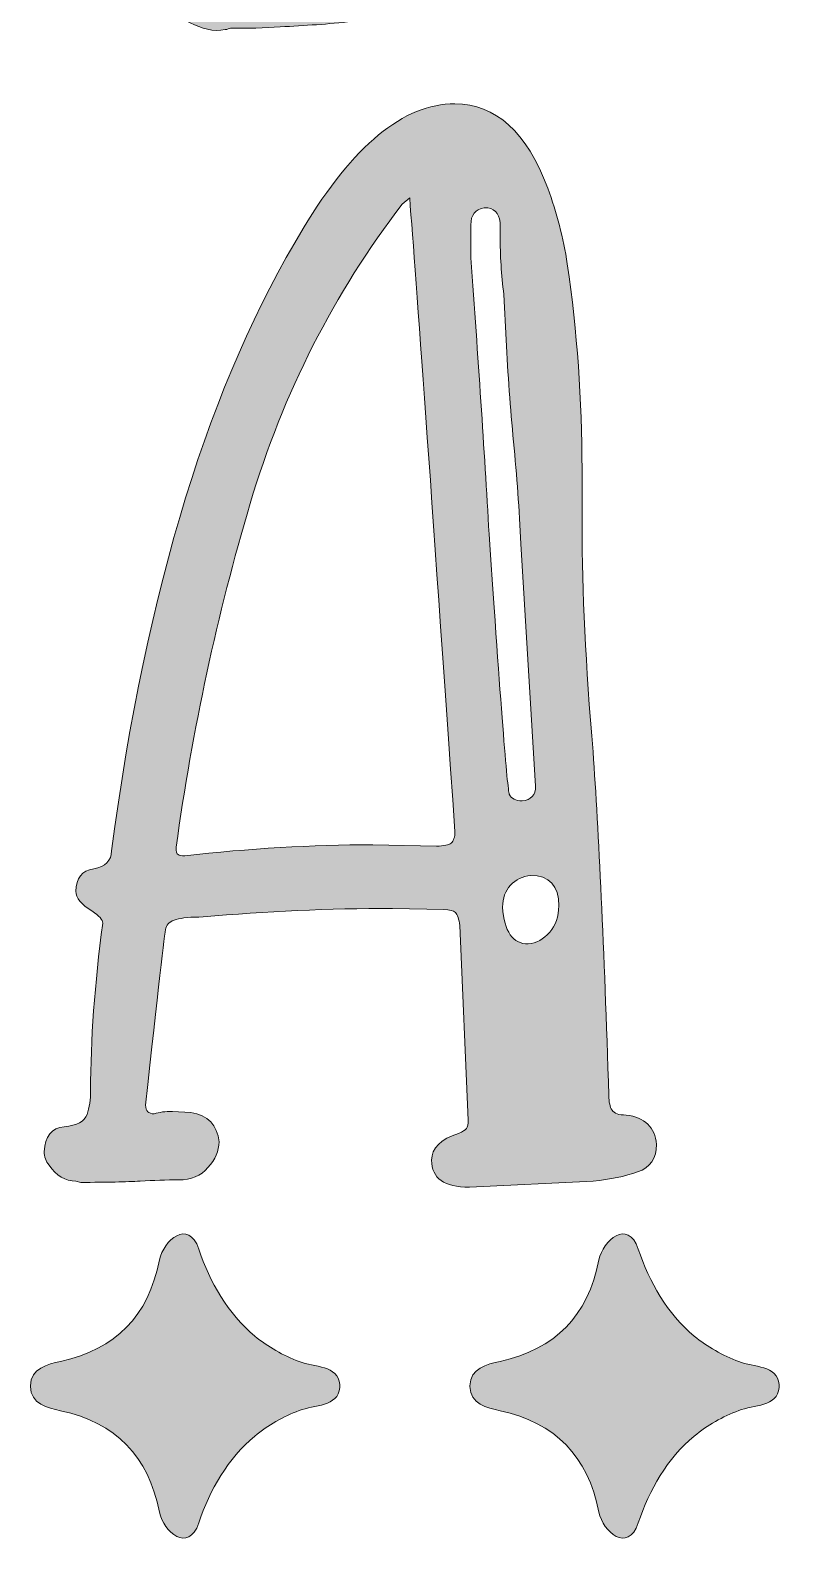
# Model space of a CAD drawing. Header units: inches. Extents: x 0.15 to 5.85, y 0.49 to 5.49.
# Drawn here: x 0.153 to 0.992, y 0.495 to 2.151 of the extents above; entities that cross this region are included whole.
import ezdxf

# ---------------------------------------------------------------- set-up
doc = ezdxf.new("R2010")
doc.units = ezdxf.units.IN
doc.header["$MEASUREMENT"] = 0
doc.layers.add('Layer 1', color=7, linetype='Continuous')

# ---------------------------------------------------------------- blocks, each defined once
blk = doc.blocks.new('block 4')
at = {"layer": 'Layer 1', "true_color": 0x231f20}
h = blk.add_hatch(color=250, dxfattribs=at)
h.dxf.hatch_style = 2
edge = h.paths.add_edge_path()
edge.add_spline(control_points=[(0.2787, 3.2875), (0.2729, 3.3022), (0.2729, 3.3183), (0.2787, 3.3329), (0.2831, 3.3432), (0.2904, 3.349), (0.3022, 3.3505), (0.3315, 3.352), (0.3608, 3.3534), (0.3901, 3.3564), (0.4135, 3.3593), (0.4369, 3.3622), (0.4604, 3.3637), (0.478, 3.3652), (0.497, 3.3666), (0.516, 3.3666), (0.5219, 3.3666), (0.5293, 3.3666), (0.5351, 3.3666), (0.5556, 3.3666), (0.5688, 3.3534), (0.5717, 3.3344), (0.5732, 3.3183), (0.5688, 3.3036), (0.5541, 3.2948), (0.5483, 3.2904), (0.5424, 3.289), (0.5366, 3.289), (0.5293, 3.289), (0.5278, 3.289), (0.5278, 3.2816), (0.5248, 3.2553), (0.5219, 3.2289), (0.519, 3.2025), (0.516, 3.182), (0.5131, 3.1601), (0.5102, 3.1395), (0.5087, 3.1249), (0.5073, 3.1102), (0.5073, 3.0941), (0.5043, 3.0516), (0.5043, 3.0092), (0.5028, 2.9667), (0.5014, 2.9388), (0.5014, 2.911), (0.5, 2.8817), (0.5, 2.8568), (0.4985, 2.8304), (0.497, 2.8055), (0.497, 2.7997), (0.497, 2.7953), (0.497, 2.7894), (0.5, 2.7894), (0.5028, 2.7894), (0.5043, 2.7879), (0.5468, 2.7865), (0.5879, 2.7879), (0.6289, 2.7894), (0.664, 2.7909), (0.6992, 2.7953), (0.7343, 2.7967), (0.749, 2.7982), (0.7636, 2.7997), (0.7783, 2.7997), (0.7871, 2.8011), (0.7871, 2.8011), (0.7871, 2.8099), (0.7885, 2.8334), (0.7885, 2.8568), (0.7885, 2.8817), (0.7885, 2.9227), (0.7885, 2.9652), (0.7915, 3.0062), (0.7944, 3.0575), (0.7929, 3.1073), (0.7944, 3.1571), (0.7944, 3.1586), (0.7944, 3.1586), (0.7929, 3.1601), (0.7871, 3.1615), (0.7812, 3.163), (0.7739, 3.1586), (0.7724, 3.1571), (0.7695, 3.1571), (0.768, 3.1571), (0.7534, 3.1557), (0.7358, 3.1688), (0.7358, 3.1835), (0.7343, 3.1923), (0.7343, 3.2011), (0.7358, 3.2099), (0.7372, 3.2245), (0.7461, 3.2304), (0.7592, 3.2318), (0.7856, 3.2333), (0.8134, 3.2348), (0.8398, 3.2377), (0.8735, 3.2421), (0.9087, 3.245), (0.9438, 3.245), (0.9468, 3.245), (0.9497, 3.245), (0.9526, 3.245), (0.9658, 3.245), (0.9761, 3.2362), (0.9775, 3.223), (0.979, 3.2157), (0.9805, 3.2084), (0.9775, 3.2011), (0.9746, 3.1908), (0.9687, 3.182), (0.9555, 3.1806), (0.9482, 3.1791), (0.9394, 3.1791), (0.9306, 3.1776), (0.9204, 3.1776), (0.9204, 3.1762), (0.9189, 3.1674), (0.9175, 3.1513), (0.9145, 3.1366), (0.913, 3.122), (0.9116, 3.1015), (0.9087, 3.0795), (0.9072, 3.059), (0.9057, 3.0311), (0.9043, 3.0018), (0.9013, 2.974), (0.8999, 2.9359), (0.8969, 2.8993), (0.8955, 2.8612), (0.8955, 2.848), (0.8955, 2.8334), (0.894, 2.8187), (0.894, 2.8158), (0.8955, 2.8128), (0.8955, 2.8099), (0.9013, 2.807), (0.9072, 2.8085), (0.913, 2.8085), (0.9248, 2.8085), (0.938, 2.8114), (0.9497, 2.807), (0.9673, 2.8026), (0.9761, 2.7894), (0.9761, 2.7733), (0.9775, 2.7513), (0.9629, 2.7337), (0.9394, 2.7337), (0.9277, 2.7337), (0.916, 2.7337), (0.9043, 2.7323), (0.9013, 2.7323), (0.8999, 2.7323), (0.8969, 2.7323), (0.8969, 2.7249), (0.8955, 2.7176), (0.8969, 2.7118), (0.8984, 2.6795), (0.8999, 2.6473), (0.9028, 2.6151), (0.9043, 2.5872), (0.9057, 2.5594), (0.9072, 2.5316), (0.9101, 2.4949), (0.9116, 2.4583), (0.9145, 2.4217), (0.916, 2.3997), (0.9175, 2.3777), (0.9189, 2.3558), (0.9204, 2.3397), (0.9233, 2.3235), (0.9262, 2.3059), (0.9277, 2.3059), (0.9306, 2.3059), (0.9321, 2.3059), (0.9423, 2.3059), (0.9541, 2.3059), (0.9643, 2.3059), (0.9761, 2.3059), (0.9848, 2.3001), (0.9878, 2.2884), (0.9907, 2.2796), (0.9922, 2.2693), (0.9892, 2.2591), (0.9848, 2.2473), (0.9775, 2.24), (0.9658, 2.2386), (0.9497, 2.2356), (0.9336, 2.2342), (0.9175, 2.2327), (0.8764, 2.2298), (0.834, 2.2254), (0.7929, 2.2225), (0.7841, 2.2225), (0.7754, 2.2225), (0.7651, 2.2225), (0.7563, 2.2239), (0.7475, 2.2269), (0.7402, 2.2327), (0.7372, 2.2356), (0.7329, 2.24), (0.7329, 2.2444), (0.7314, 2.2518), (0.7314, 2.2591), (0.7314, 2.2664), (0.7314, 2.2781), (0.7402, 2.2884), (0.7548, 2.2913), (0.7651, 2.2928), (0.7768, 2.2942), (0.7885, 2.2957), (0.79, 2.2957), (0.7929, 2.2957), (0.7958, 2.2957), (0.7958, 2.3016), (0.7958, 2.3059), (0.7973, 2.3104), (0.7973, 2.3265), (0.7988, 2.3426), (0.7988, 2.3572), (0.7988, 2.3645), (0.7988, 2.3719), (0.7988, 2.3792), (0.7973, 2.407), (0.7944, 2.4349), (0.7929, 2.4627), (0.7915, 2.4964), (0.79, 2.5301), (0.7885, 2.5653), (0.7871, 2.5902), (0.7871, 2.6136), (0.7871, 2.6385), (0.7871, 2.6605), (0.7871, 2.6825), (0.7871, 2.703), (0.7871, 2.7059), (0.7871, 2.7074), (0.7871, 2.7088), (0.7871, 2.7249), (0.7871, 2.7264), (0.771, 2.7249), (0.7153, 2.722), (0.6611, 2.7191), (0.6054, 2.7162), (0.582, 2.7147), (0.5571, 2.7132), (0.5336, 2.7132), (0.5248, 2.7132), (0.516, 2.7132), (0.5073, 2.7147), (0.5043, 2.7147), (0.5014, 2.7132), (0.4985, 2.7132), (0.497, 2.7118), (0.497, 2.7103), (0.497, 2.7088), (0.497, 2.6927), (0.497, 2.6751), (0.497, 2.6576), (0.497, 2.64), (0.497, 2.6224), (0.4985, 2.6048), (0.5, 2.5741), (0.5014, 2.5433), (0.5043, 2.514), (0.5058, 2.4862), (0.5087, 2.4598), (0.5117, 2.4334), (0.5146, 2.4129), (0.5175, 2.3924), (0.5219, 2.3734), (0.5263, 2.3484), (0.5321, 2.3235), (0.541, 2.3001), (0.5439, 2.2928), (0.5453, 2.284), (0.5483, 2.2766), (0.5512, 2.2679), (0.5556, 2.2605), (0.56, 2.2518), (0.5644, 2.2459), (0.5703, 2.243), (0.5776, 2.2444), (0.582, 2.2459), (0.5864, 2.2459), (0.5907, 2.2459), (0.6098, 2.2444), (0.6215, 2.2327), (0.6245, 2.2151), (0.6274, 2.1976), (0.623, 2.1844), (0.6083, 2.1756), (0.601, 2.1712), (0.5922, 2.1697), (0.5849, 2.1683), (0.5586, 2.1653), (0.5307, 2.1624), (0.5028, 2.1609), (0.478, 2.158), (0.4516, 2.1565), (0.4252, 2.1551), (0.4076, 2.1536), (0.3901, 2.1536), (0.371, 2.1536), (0.3695, 2.1536), (0.3681, 2.1521), (0.3652, 2.1521), (0.352, 2.1492), (0.3402, 2.1536), (0.327, 2.1594), (0.3139, 2.1653), (0.3109, 2.1756), (0.3109, 2.1887), (0.3124, 2.1976), (0.3139, 2.2078), (0.3242, 2.2137), (0.3285, 2.2151), (0.3315, 2.2166), (0.3359, 2.2151), (0.3446, 2.2107), (0.3535, 2.2137), (0.3637, 2.2122), (0.3666, 2.2195), (0.3652, 2.2254), (0.3622, 2.2312), (0.3593, 2.2444), (0.3535, 2.2576), (0.3505, 2.2708), (0.3461, 2.2913), (0.3417, 2.3118), (0.3373, 2.3323), (0.3315, 2.3602), (0.327, 2.388), (0.3227, 2.4158), (0.3197, 2.4451), (0.3168, 2.4744), (0.3139, 2.5023), (0.3124, 2.511), (0.3109, 2.5184), (0.3109, 2.5272), (0.308, 2.5521), (0.3051, 2.577), (0.3022, 2.6034), (0.3022, 2.618), (0.3007, 2.6341), (0.3007, 2.6488), (0.2992, 2.6913), (0.2977, 2.7352), (0.2963, 2.7777), (0.2919, 2.829), (0.2934, 2.8788), (0.2934, 2.93), (0.2919, 2.9608), (0.2919, 2.9901), (0.2934, 3.0209), (0.2949, 3.0575), (0.2977, 3.0956), (0.2992, 3.1322), (0.3007, 3.1513), (0.3022, 3.1703), (0.3051, 3.1894), (0.3095, 3.2143), (0.3139, 3.2377), (0.3183, 3.2626), (0.3183, 3.2641), (0.3183, 3.2641), (0.3183, 3.2655), (0.3153, 3.2655), (0.3139, 3.267), (0.3124, 3.267), (0.3007, 3.2685), (0.2919, 3.2743), (0.2831, 3.2816), (0.2816, 3.2831), (0.2787, 3.286), (0.2787, 3.2875)], knot_values=[0, 0, 0, 0, 1, 1, 1, 2, 2, 2, 3, 3, 3, 4, 4, 4, 5, 5, 5, 6, 6, 6, 7, 7, 7, 8, 8, 8, 9, 9, 9, 10, 10, 10, 11, 11, 11, 12, 12, 12, 13, 13, 13, 14, 14, 14, 15, 15, 15, 16, 16, 16, 17, 17, 17, 18, 18, 18, 19, 19, 19, 20, 20, 20, 21, 21, 21, 22, 22, 22, 23, 23, 23, 24, 24, 24, 25, 25, 25, 26, 26, 26, 27, 27, 27, 28, 28, 28, 29, 29, 29, 30, 30, 30, 31, 31, 31, 32, 32, 32, 33, 33, 33, 34, 34, 34, 35, 35, 35, 36, 36, 36, 37, 37, 37, 38, 38, 38, 39, 39, 39, 40, 40, 40, 41, 41, 41, 42, 42, 42, 43, 43, 43, 44, 44, 44, 45, 45, 45, 46, 46, 46, 47, 47, 47, 48, 48, 48, 49, 49, 49, 50, 50, 50, 51, 51, 51, 52, 52, 52, 53, 53, 53, 54, 54, 54, 55, 55, 55, 56, 56, 56, 57, 57, 57, 58, 58, 58, 59, 59, 59, 60, 60, 60, 61, 61, 61, 62, 62, 62, 63, 63, 63, 64, 64, 64, 65, 65, 65, 66, 66, 66, 67, 67, 67, 68, 68, 68, 69, 69, 69, 70, 70, 70, 71, 71, 71, 72, 72, 72, 73, 73, 73, 74, 74, 74, 75, 75, 75, 76, 76, 76, 77, 77, 77, 78, 78, 78, 79, 79, 79, 80, 80, 80, 81, 81, 81, 82, 82, 82, 83, 83, 83, 84, 84, 84, 85, 85, 85, 86, 86, 86, 87, 87, 87, 88, 88, 88, 89, 89, 89, 90, 90, 90, 91, 91, 91, 92, 92, 92, 93, 93, 93, 94, 94, 94, 95, 95, 95, 96, 96, 96, 97, 97, 97, 98, 98, 98, 99, 99, 99, 100, 100, 100, 101, 101, 101, 102, 102, 102, 103, 103, 103, 104, 104, 104, 105, 105, 105, 106, 106, 106, 107, 107, 107, 108, 108, 108, 109, 109, 109, 110, 110, 110, 111, 111, 111, 112, 112, 112, 113, 113, 113, 114, 114, 114, 115, 115, 115, 116, 116, 116, 117, 117, 117, 118, 118, 118, 119, 119, 119, 120, 120, 120, 121, 121, 121, 122, 122, 122, 123, 123, 123, 124, 124, 124, 125, 125, 125, 125], degree=3, periodic=1)
edge = h.paths.add_edge_path()
edge.add_spline(control_points=[(0.3388, 2.892), (0.3388, 2.892), (0.4267, 2.892), (0.4267, 2.892), (0.4267, 2.892), (0.4267, 2.8964), (0.4267, 2.9051), (0.4267, 2.9095), (0.4267, 2.9154), (0.4267, 2.9213), (0.4267, 2.9286), (0.4267, 2.9359), (0.4281, 2.9432), (0.4296, 2.9755), (0.434, 3.0179), (0.4399, 3.0619), (0.4442, 3.1058), (0.4501, 3.1513), (0.4531, 3.185), (0.456, 3.2025), (0.456, 3.2172), (0.4574, 3.2274), (0.4574, 3.2362), (0.4589, 3.2421), (0.4589, 3.2421), (0.4589, 3.2421), (0.371, 3.248), (0.371, 3.248), (0.371, 3.248), (0.371, 3.2421), (0.3695, 3.2318), (0.3695, 3.223), (0.3695, 3.2099), (0.3666, 3.1937), (0.3637, 3.1615), (0.3578, 3.1176), (0.3535, 3.0736), (0.3476, 3.0282), (0.3432, 2.9828), (0.3402, 2.9491), (0.3402, 2.9403), (0.3402, 2.9315), (0.3402, 2.9242), (0.3402, 2.9183), (0.3388, 2.9125), (0.3388, 2.9066), (0.3388, 2.8964), (0.3388, 2.892), (0.3388, 2.892)], knot_values=[0, 0, 0, 0, 1, 1, 1, 2, 2, 2, 3, 3, 3, 4, 4, 4, 5, 5, 5, 6, 6, 6, 7, 7, 7, 8, 8, 8, 9, 9, 9, 10, 10, 10, 11, 11, 11, 12, 12, 12, 13, 13, 13, 14, 14, 14, 15, 15, 15, 16, 16, 16, 16], degree=3, periodic=1)
h.paths.add_polyline_path([(0.4164, 2.7953), (0.4164, 2.8334), (0.3402, 2.8334), (0.3402, 2.7953)])
h.paths.add_polyline_path([(0.4355, 2.7557), (0.3402, 2.7557), (0.3402, 2.7176), (0.4355, 2.7176)])
at = {"layer": 'Layer 1', "lineweight": 0}
blk.add_open_spline([(0.2787, 3.2875), (0.2729, 3.3022), (0.2729, 3.3183), (0.2787, 3.3329), (0.2831, 3.3432), (0.2904, 3.349), (0.3022, 3.3505), (0.3315, 3.352), (0.3608, 3.3534), (0.3901, 3.3564), (0.4135, 3.3593), (0.4369, 3.3622), (0.4604, 3.3637), (0.478, 3.3652), (0.497, 3.3666), (0.516, 3.3666), (0.5219, 3.3666), (0.5293, 3.3666), (0.5351, 3.3666), (0.5556, 3.3666), (0.5688, 3.3534), (0.5717, 3.3344), (0.5732, 3.3183), (0.5688, 3.3036), (0.5541, 3.2948), (0.5483, 3.2904), (0.5424, 3.289), (0.5366, 3.289), (0.5293, 3.289), (0.5278, 3.289), (0.5278, 3.2816), (0.5248, 3.2553), (0.5219, 3.2289), (0.519, 3.2025), (0.516, 3.182), (0.5131, 3.1601), (0.5102, 3.1395), (0.5087, 3.1249), (0.5073, 3.1102), (0.5073, 3.0941), (0.5043, 3.0516), (0.5043, 3.0092), (0.5028, 2.9667), (0.5014, 2.9388), (0.5014, 2.911), (0.5, 2.8817), (0.5, 2.8568), (0.4985, 2.8304), (0.497, 2.8055), (0.497, 2.7997), (0.497, 2.7953), (0.497, 2.7894), (0.5, 2.7894), (0.5028, 2.7894), (0.5043, 2.7879), (0.5468, 2.7865), (0.5879, 2.7879), (0.6289, 2.7894), (0.664, 2.7909), (0.6992, 2.7953), (0.7343, 2.7967), (0.749, 2.7982), (0.7636, 2.7997), (0.7783, 2.7997), (0.7871, 2.8011), (0.7871, 2.8011), (0.7871, 2.8099), (0.7885, 2.8334), (0.7885, 2.8568), (0.7885, 2.8817), (0.7885, 2.9227), (0.7885, 2.9652), (0.7915, 3.0062), (0.7944, 3.0575), (0.7929, 3.1073), (0.7944, 3.1571), (0.7944, 3.1586), (0.7944, 3.1586), (0.7929, 3.1601), (0.7871, 3.1615), (0.7812, 3.163), (0.7739, 3.1586), (0.7724, 3.1571), (0.7695, 3.1571), (0.768, 3.1571), (0.7534, 3.1557), (0.7358, 3.1688), (0.7358, 3.1835), (0.7343, 3.1923), (0.7343, 3.2011), (0.7358, 3.2099), (0.7372, 3.2245), (0.7461, 3.2304), (0.7592, 3.2318), (0.7856, 3.2333), (0.8134, 3.2348), (0.8398, 3.2377), (0.8735, 3.2421), (0.9087, 3.245), (0.9438, 3.245), (0.9468, 3.245), (0.9497, 3.245), (0.9526, 3.245), (0.9658, 3.245), (0.9761, 3.2362), (0.9775, 3.223), (0.979, 3.2157), (0.9805, 3.2084), (0.9775, 3.2011), (0.9746, 3.1908), (0.9687, 3.182), (0.9555, 3.1806), (0.9482, 3.1791), (0.9394, 3.1791), (0.9306, 3.1776), (0.9204, 3.1776), (0.9204, 3.1762), (0.9189, 3.1674), (0.9175, 3.1513), (0.9145, 3.1366), (0.913, 3.122), (0.9116, 3.1015), (0.9087, 3.0795), (0.9072, 3.059), (0.9057, 3.0311), (0.9043, 3.0018), (0.9013, 2.974), (0.8999, 2.9359), (0.8969, 2.8993), (0.8955, 2.8612), (0.8955, 2.848), (0.8955, 2.8334), (0.894, 2.8187), (0.894, 2.8158), (0.8955, 2.8128), (0.8955, 2.8099), (0.9013, 2.807), (0.9072, 2.8085), (0.913, 2.8085), (0.9248, 2.8085), (0.938, 2.8114), (0.9497, 2.807), (0.9673, 2.8026), (0.9761, 2.7894), (0.9761, 2.7733), (0.9775, 2.7513), (0.9629, 2.7337), (0.9394, 2.7337), (0.9277, 2.7337), (0.916, 2.7337), (0.9043, 2.7323), (0.9013, 2.7323), (0.8999, 2.7323), (0.8969, 2.7323), (0.8969, 2.7249), (0.8955, 2.7176), (0.8969, 2.7118), (0.8984, 2.6795), (0.8999, 2.6473), (0.9028, 2.6151), (0.9043, 2.5872), (0.9057, 2.5594), (0.9072, 2.5316), (0.9101, 2.4949), (0.9116, 2.4583), (0.9145, 2.4217), (0.916, 2.3997), (0.9175, 2.3777), (0.9189, 2.3558), (0.9204, 2.3397), (0.9233, 2.3235), (0.9262, 2.3059), (0.9277, 2.3059), (0.9306, 2.3059), (0.9321, 2.3059), (0.9423, 2.3059), (0.9541, 2.3059), (0.9643, 2.3059), (0.9761, 2.3059), (0.9848, 2.3001), (0.9878, 2.2884), (0.9907, 2.2796), (0.9922, 2.2693), (0.9892, 2.2591), (0.9848, 2.2473), (0.9775, 2.24), (0.9658, 2.2386), (0.9497, 2.2356), (0.9336, 2.2342), (0.9175, 2.2327), (0.8764, 2.2298), (0.834, 2.2254), (0.7929, 2.2225), (0.7841, 2.2225), (0.7754, 2.2225), (0.7651, 2.2225), (0.7563, 2.2239), (0.7475, 2.2269), (0.7402, 2.2327), (0.7372, 2.2356), (0.7329, 2.24), (0.7329, 2.2444), (0.7314, 2.2518), (0.7314, 2.2591), (0.7314, 2.2664), (0.7314, 2.2781), (0.7402, 2.2884), (0.7548, 2.2913), (0.7651, 2.2928), (0.7768, 2.2942), (0.7885, 2.2957), (0.79, 2.2957), (0.7929, 2.2957), (0.7958, 2.2957), (0.7958, 2.3016), (0.7958, 2.3059), (0.7973, 2.3104), (0.7973, 2.3265), (0.7988, 2.3426), (0.7988, 2.3572), (0.7988, 2.3645), (0.7988, 2.3719), (0.7988, 2.3792), (0.7973, 2.407), (0.7944, 2.4349), (0.7929, 2.4627), (0.7915, 2.4964), (0.79, 2.5301), (0.7885, 2.5653), (0.7871, 2.5902), (0.7871, 2.6136), (0.7871, 2.6385), (0.7871, 2.6605), (0.7871, 2.6825), (0.7871, 2.703), (0.7871, 2.7059), (0.7871, 2.7074), (0.7871, 2.7088), (0.7871, 2.7249), (0.7871, 2.7264), (0.771, 2.7249), (0.7153, 2.722), (0.6611, 2.7191), (0.6054, 2.7162), (0.582, 2.7147), (0.5571, 2.7132), (0.5336, 2.7132), (0.5248, 2.7132), (0.516, 2.7132), (0.5073, 2.7147), (0.5043, 2.7147), (0.5014, 2.7132), (0.4985, 2.7132), (0.497, 2.7118), (0.497, 2.7103), (0.497, 2.7088), (0.497, 2.6927), (0.497, 2.6751), (0.497, 2.6576), (0.497, 2.64), (0.497, 2.6224), (0.4985, 2.6048), (0.5, 2.5741), (0.5014, 2.5433), (0.5043, 2.514), (0.5058, 2.4862), (0.5087, 2.4598), (0.5117, 2.4334), (0.5146, 2.4129), (0.5175, 2.3924), (0.5219, 2.3734), (0.5263, 2.3484), (0.5321, 2.3235), (0.541, 2.3001), (0.5439, 2.2928), (0.5453, 2.284), (0.5483, 2.2766), (0.5512, 2.2679), (0.5556, 2.2605), (0.56, 2.2518), (0.5644, 2.2459), (0.5703, 2.243), (0.5776, 2.2444), (0.582, 2.2459), (0.5864, 2.2459), (0.5907, 2.2459), (0.6098, 2.2444), (0.6215, 2.2327), (0.6245, 2.2151), (0.6274, 2.1976), (0.623, 2.1844), (0.6083, 2.1756), (0.601, 2.1712), (0.5922, 2.1697), (0.5849, 2.1683), (0.5586, 2.1653), (0.5307, 2.1624), (0.5028, 2.1609), (0.478, 2.158), (0.4516, 2.1565), (0.4252, 2.1551), (0.4076, 2.1536), (0.3901, 2.1536), (0.371, 2.1536), (0.3695, 2.1536), (0.3681, 2.1521), (0.3652, 2.1521), (0.352, 2.1492), (0.3402, 2.1536), (0.327, 2.1594), (0.3139, 2.1653), (0.3109, 2.1756), (0.3109, 2.1887), (0.3124, 2.1976), (0.3139, 2.2078), (0.3242, 2.2137), (0.3285, 2.2151), (0.3315, 2.2166), (0.3359, 2.2151), (0.3446, 2.2107), (0.3535, 2.2137), (0.3637, 2.2122), (0.3666, 2.2195), (0.3652, 2.2254), (0.3622, 2.2312), (0.3593, 2.2444), (0.3535, 2.2576), (0.3505, 2.2708), (0.3461, 2.2913), (0.3417, 2.3118), (0.3373, 2.3323), (0.3315, 2.3602), (0.327, 2.388), (0.3227, 2.4158), (0.3197, 2.4451), (0.3168, 2.4744), (0.3139, 2.5023), (0.3124, 2.511), (0.3109, 2.5184), (0.3109, 2.5272), (0.308, 2.5521), (0.3051, 2.577), (0.3022, 2.6034), (0.3022, 2.618), (0.3007, 2.6341), (0.3007, 2.6488), (0.2992, 2.6913), (0.2977, 2.7352), (0.2963, 2.7777), (0.2919, 2.829), (0.2934, 2.8788), (0.2934, 2.93), (0.2919, 2.9608), (0.2919, 2.9901), (0.2934, 3.0209), (0.2949, 3.0575), (0.2977, 3.0956), (0.2992, 3.1322), (0.3007, 3.1513), (0.3022, 3.1703), (0.3051, 3.1894), (0.3095, 3.2143), (0.3139, 3.2377), (0.3183, 3.2626), (0.3183, 3.2641), (0.3183, 3.2641), (0.3183, 3.2655), (0.3153, 3.2655), (0.3139, 3.267), (0.3124, 3.267), (0.3007, 3.2685), (0.2919, 3.2743), (0.2831, 3.2816), (0.2816, 3.2831), (0.2787, 3.286), (0.2787, 3.2875)], degree=3, knots=[0, 0, 0, 0, 1, 1, 1, 2, 2, 2, 3, 3, 3, 4, 4, 4, 5, 5, 5, 6, 6, 6, 7, 7, 7, 8, 8, 8, 9, 9, 9, 10, 10, 10, 11, 11, 11, 12, 12, 12, 13, 13, 13, 14, 14, 14, 15, 15, 15, 16, 16, 16, 17, 17, 17, 18, 18, 18, 19, 19, 19, 20, 20, 20, 21, 21, 21, 22, 22, 22, 23, 23, 23, 24, 24, 24, 25, 25, 25, 26, 26, 26, 27, 27, 27, 28, 28, 28, 29, 29, 29, 30, 30, 30, 31, 31, 31, 32, 32, 32, 33, 33, 33, 34, 34, 34, 35, 35, 35, 36, 36, 36, 37, 37, 37, 38, 38, 38, 39, 39, 39, 40, 40, 40, 41, 41, 41, 42, 42, 42, 43, 43, 43, 44, 44, 44, 45, 45, 45, 46, 46, 46, 47, 47, 47, 48, 48, 48, 49, 49, 49, 50, 50, 50, 51, 51, 51, 52, 52, 52, 53, 53, 53, 54, 54, 54, 55, 55, 55, 56, 56, 56, 57, 57, 57, 58, 58, 58, 59, 59, 59, 60, 60, 60, 61, 61, 61, 62, 62, 62, 63, 63, 63, 64, 64, 64, 65, 65, 65, 66, 66, 66, 67, 67, 67, 68, 68, 68, 69, 69, 69, 70, 70, 70, 71, 71, 71, 72, 72, 72, 73, 73, 73, 74, 74, 74, 75, 75, 75, 76, 76, 76, 77, 77, 77, 78, 78, 78, 79, 79, 79, 80, 80, 80, 81, 81, 81, 82, 82, 82, 83, 83, 83, 84, 84, 84, 85, 85, 85, 86, 86, 86, 87, 87, 87, 88, 88, 88, 89, 89, 89, 90, 90, 90, 91, 91, 91, 92, 92, 92, 93, 93, 93, 94, 94, 94, 95, 95, 95, 96, 96, 96, 97, 97, 97, 98, 98, 98, 99, 99, 99, 100, 100, 100, 101, 101, 101, 102, 102, 102, 103, 103, 103, 104, 104, 104, 105, 105, 105, 106, 106, 106, 107, 107, 107, 108, 108, 108, 109, 109, 109, 110, 110, 110, 111, 111, 111, 112, 112, 112, 113, 113, 113, 114, 114, 114, 115, 115, 115, 116, 116, 116, 117, 117, 117, 118, 118, 118, 119, 119, 119, 120, 120, 120, 121, 121, 121, 122, 122, 122, 123, 123, 123, 124, 124, 124, 125, 125, 125, 125], dxfattribs=at)
blk = doc.blocks.new('block 5')
at = {"layer": 'Layer 1', "true_color": 0x231f20}
h = blk.add_hatch(color=250, dxfattribs=at)
h.dxf.hatch_style = 2
edge = h.paths.add_edge_path()
edge.add_spline(control_points=[(0.5898, 0.9225), (0.5898, 0.9358), (0.5996, 0.9455), (0.6191, 0.9517), (0.6235, 0.9535), (0.6264, 0.9553), (0.6277, 0.9571), (0.6291, 0.9588), (0.6297, 0.9619), (0.6297, 0.9663), (0.6297, 0.9663), (0.6204, 1.1778), (0.6204, 1.1778), (0.6195, 1.1849), (0.618, 1.1895), (0.6158, 1.1918), (0.6135, 1.194), (0.6093, 1.1951), (0.6031, 1.1951), (0.6031, 1.1951), (0.5473, 1.1964), (0.5473, 1.1964), (0.4781, 1.1964), (0.4094, 1.1933), (0.3412, 1.1871), (0.3279, 1.1871), (0.3181, 1.1862), (0.3119, 1.1845), (0.3057, 1.1826), (0.3019, 1.1795), (0.3006, 1.1751), (0.2993, 1.1707), (0.292, 1.1064), (0.2787, 0.9823), (0.2787, 0.9761), (0.2818, 0.973), (0.288, 0.973), (0.2933, 0.9748), (0.3, 0.9757), (0.3079, 0.9757), (0.3079, 0.9757), (0.3279, 0.9743), (0.3279, 0.9743), (0.3465, 0.9717), (0.3567, 0.961), (0.3585, 0.9424), (0.3585, 0.9327), (0.3545, 0.9234), (0.3465, 0.9145), (0.3385, 0.9056), (0.3279, 0.9012), (0.3146, 0.9012), (0.3013, 0.9012), (0.2873, 0.9008), (0.2727, 0.8999), (0.258, 0.899), (0.2365, 0.8985), (0.2082, 0.8985), (0.2082, 0.8985), (0.2029, 0.8999), (0.2029, 0.8999), (0.1913, 0.8999), (0.1816, 0.9056), (0.1736, 0.9172), (0.1701, 0.9216), (0.1683, 0.9265), (0.1683, 0.9318), (0.1692, 0.9486), (0.1765, 0.9577), (0.1902, 0.959), (0.204, 0.9604), (0.2122, 0.9648), (0.2149, 0.9723), (0.2175, 0.9799), (0.2188, 0.9885), (0.2188, 0.9983), (0.2188, 1.0532), (0.2232, 1.114), (0.2321, 1.1805), (0.2321, 1.184), (0.2282, 1.1884), (0.2202, 1.1937), (0.2086, 1.2008), (0.2029, 1.2079), (0.2029, 1.215), (0.2029, 1.2292), (0.2093, 1.2374), (0.2222, 1.2396), (0.235, 1.2418), (0.2415, 1.2483), (0.2415, 1.2589), (0.2795, 1.5452), (0.3491, 1.7709), (0.4502, 1.9357), (0.5043, 2.0262), (0.5592, 2.0714), (0.6151, 2.0714), (0.6594, 2.0714), (0.6931, 2.0408), (0.7161, 1.9796), (0.7259, 1.953), (0.733, 1.9255), (0.7374, 1.8972), (0.7481, 1.8236), (0.7534, 1.7491), (0.7534, 1.6738), (0.7534, 1.6738), (0.7534, 1.6113), (0.7534, 1.6113), (0.7534, 1.5421), (0.7574, 1.4606), (0.7654, 1.3666), (0.7716, 1.2797), (0.7773, 1.1552), (0.7826, 0.9929), (0.7826, 0.9858), (0.7838, 0.9805), (0.786, 0.977), (0.7882, 0.9735), (0.7933, 0.9717), (0.8013, 0.9717), (0.8217, 0.969), (0.8327, 0.9584), (0.8345, 0.9398), (0.8345, 0.9247), (0.8276, 0.9147), (0.8139, 0.9099), (0.8001, 0.905), (0.784, 0.9017), (0.7654, 0.8999), (0.7654, 0.8999), (0.631, 0.8932), (0.631, 0.8932), (0.6036, 0.8932), (0.5898, 0.903), (0.5898, 0.9225)], knot_values=[0, 0, 0, 0, 1, 1, 1, 2, 2, 2, 3, 3, 3, 4, 4, 4, 5, 5, 5, 6, 6, 6, 7, 7, 7, 8, 8, 8, 9, 9, 9, 10, 10, 10, 11, 11, 11, 12, 12, 12, 13, 13, 13, 14, 14, 14, 15, 15, 15, 16, 16, 16, 17, 17, 17, 18, 18, 18, 19, 19, 19, 20, 20, 20, 21, 21, 21, 22, 22, 22, 23, 23, 23, 24, 24, 24, 25, 25, 25, 26, 26, 26, 27, 27, 27, 28, 28, 28, 29, 29, 29, 30, 30, 30, 31, 31, 31, 32, 32, 32, 33, 33, 33, 34, 34, 34, 35, 35, 35, 36, 36, 36, 37, 37, 37, 38, 38, 38, 39, 39, 39, 40, 40, 40, 41, 41, 41, 42, 42, 42, 43, 43, 43, 44, 44, 44, 45, 45, 45, 45], degree=3, periodic=1)
edge = h.paths.add_edge_path()
edge.add_spline(control_points=[(0.526, 1.2656), (0.526, 1.2656), (0.5952, 1.2642), (0.5952, 1.2642), (0.6031, 1.2642), (0.6085, 1.2653), (0.6111, 1.2675), (0.6138, 1.2697), (0.6151, 1.274), (0.6151, 1.2802), (0.5894, 1.6507), (0.573, 1.8803), (0.5659, 1.969), (0.5659, 1.969), (0.5579, 1.9623), (0.5579, 1.9623), (0.4835, 1.8657), (0.4283, 1.7571), (0.3924, 1.6366), (0.3564, 1.516), (0.3296, 1.3914), (0.3119, 1.2629), (0.3119, 1.2585), (0.3126, 1.2558), (0.3139, 1.2549), (0.3152, 1.254), (0.3177, 1.2536), (0.3212, 1.2536), (0.3912, 1.2616), (0.4595, 1.2656), (0.526, 1.2656)], knot_values=[0, 0, 0, 0, 1, 1, 1, 2, 2, 2, 3, 3, 3, 4, 4, 4, 5, 5, 5, 6, 6, 6, 7, 7, 7, 8, 8, 8, 9, 9, 9, 10, 10, 10, 10], degree=3, periodic=1)
edge = h.paths.add_edge_path()
edge.add_spline(control_points=[(0.7029, 1.3294), (0.7029, 1.3294), (0.6869, 1.5927), (0.6869, 1.5927), (0.6851, 1.6299), (0.6825, 1.6669), (0.6789, 1.7037), (0.6754, 1.7405), (0.6727, 1.7775), (0.6709, 1.8148), (0.6709, 1.8148), (0.6683, 1.8639), (0.6683, 1.8639), (0.6656, 1.8852), (0.6643, 1.9065), (0.6643, 1.9278), (0.6643, 1.9278), (0.6643, 1.9424), (0.6643, 1.9424), (0.6634, 1.953), (0.6576, 1.9584), (0.647, 1.9584), (0.6372, 1.9566), (0.6324, 1.9504), (0.6324, 1.9397), (0.6324, 1.9397), (0.6324, 1.9038), (0.6324, 1.9038), (0.6404, 1.7957), (0.647, 1.6955), (0.6523, 1.6033), (0.6647, 1.4198), (0.6721, 1.3256), (0.6743, 1.3207), (0.6765, 1.3159), (0.6811, 1.3134), (0.6882, 1.3134), (0.698, 1.3143), (0.7029, 1.3196), (0.7029, 1.3294)], knot_values=[0, 0, 0, 0, 1, 1, 1, 2, 2, 2, 3, 3, 3, 4, 4, 4, 5, 5, 5, 6, 6, 6, 7, 7, 7, 8, 8, 8, 9, 9, 9, 10, 10, 10, 11, 11, 11, 12, 12, 12, 13, 13, 13, 13], degree=3, periodic=1)
edge = h.paths.add_edge_path()
edge.add_spline(control_points=[(0.7182, 1.1705), (0.7248, 1.178), (0.7281, 1.1875), (0.7281, 1.1991), (0.7281, 1.2212), (0.7179, 1.2323), (0.6975, 1.2323), (0.6887, 1.2314), (0.6813, 1.2279), (0.6756, 1.2217), (0.6698, 1.2155), (0.667, 1.2075), (0.667, 1.1978), (0.6687, 1.1711), (0.678, 1.1578), (0.6949, 1.1578), (0.7037, 1.1587), (0.7115, 1.163), (0.7182, 1.1705)], knot_values=[0, 0, 0, 0, 1, 1, 1, 2, 2, 2, 3, 3, 3, 4, 4, 4, 5, 5, 5, 6, 6, 6, 6], degree=3, periodic=1)
at = {"layer": 'Layer 1', "lineweight": 0}
for points, knots in [([(0.5898, 0.9225), (0.5898, 0.9358), (0.5996, 0.9455), (0.6191, 0.9517), (0.6235, 0.9535), (0.6264, 0.9553), (0.6277, 0.9571), (0.6291, 0.9588), (0.6297, 0.9619), (0.6297, 0.9663), (0.6297, 0.9663), (0.6204, 1.1778), (0.6204, 1.1778), (0.6195, 1.1849), (0.618, 1.1895), (0.6158, 1.1918), (0.6135, 1.194), (0.6093, 1.1951), (0.6031, 1.1951), (0.6031, 1.1951), (0.5473, 1.1964), (0.5473, 1.1964), (0.4781, 1.1964), (0.4094, 1.1933), (0.3412, 1.1871), (0.3279, 1.1871), (0.3181, 1.1862), (0.3119, 1.1845), (0.3057, 1.1826), (0.3019, 1.1795), (0.3006, 1.1751), (0.2993, 1.1707), (0.292, 1.1064), (0.2787, 0.9823), (0.2787, 0.9761), (0.2818, 0.973), (0.288, 0.973), (0.2933, 0.9748), (0.3, 0.9757), (0.3079, 0.9757), (0.3079, 0.9757), (0.3279, 0.9743), (0.3279, 0.9743), (0.3465, 0.9717), (0.3567, 0.961), (0.3585, 0.9424), (0.3585, 0.9327), (0.3545, 0.9234), (0.3465, 0.9145), (0.3385, 0.9056), (0.3279, 0.9012), (0.3146, 0.9012), (0.3013, 0.9012), (0.2873, 0.9008), (0.2727, 0.8999), (0.258, 0.899), (0.2365, 0.8985), (0.2082, 0.8985), (0.2082, 0.8985), (0.2029, 0.8999), (0.2029, 0.8999), (0.1913, 0.8999), (0.1816, 0.9056), (0.1736, 0.9172), (0.1701, 0.9216), (0.1683, 0.9265), (0.1683, 0.9318), (0.1692, 0.9486), (0.1765, 0.9577), (0.1902, 0.959), (0.204, 0.9604), (0.2122, 0.9648), (0.2149, 0.9723), (0.2175, 0.9799), (0.2188, 0.9885), (0.2188, 0.9983), (0.2188, 1.0532), (0.2232, 1.114), (0.2321, 1.1805), (0.2321, 1.184), (0.2282, 1.1884), (0.2202, 1.1937), (0.2086, 1.2008), (0.2029, 1.2079), (0.2029, 1.215), (0.2029, 1.2292), (0.2093, 1.2374), (0.2222, 1.2396), (0.235, 1.2418), (0.2415, 1.2483), (0.2415, 1.2589), (0.2795, 1.5452), (0.3491, 1.7709), (0.4502, 1.9357), (0.5043, 2.0262), (0.5592, 2.0714), (0.6151, 2.0714), (0.6594, 2.0714), (0.6931, 2.0408), (0.7161, 1.9796), (0.7259, 1.953), (0.733, 1.9255), (0.7374, 1.8972), (0.7481, 1.8236), (0.7534, 1.7491), (0.7534, 1.6738), (0.7534, 1.6738), (0.7534, 1.6113), (0.7534, 1.6113), (0.7534, 1.5421), (0.7574, 1.4606), (0.7654, 1.3666), (0.7716, 1.2797), (0.7773, 1.1552), (0.7826, 0.9929), (0.7826, 0.9858), (0.7838, 0.9805), (0.786, 0.977), (0.7882, 0.9735), (0.7933, 0.9717), (0.8013, 0.9717), (0.8217, 0.969), (0.8327, 0.9584), (0.8345, 0.9398), (0.8345, 0.9247), (0.8276, 0.9147), (0.8139, 0.9099), (0.8001, 0.905), (0.784, 0.9017), (0.7654, 0.8999), (0.7654, 0.8999), (0.631, 0.8932), (0.631, 0.8932), (0.6036, 0.8932), (0.5898, 0.903), (0.5898, 0.9225)], [0, 0, 0, 0, 1, 1, 1, 2, 2, 2, 3, 3, 3, 4, 4, 4, 5, 5, 5, 6, 6, 6, 7, 7, 7, 8, 8, 8, 9, 9, 9, 10, 10, 10, 11, 11, 11, 12, 12, 12, 13, 13, 13, 14, 14, 14, 15, 15, 15, 16, 16, 16, 17, 17, 17, 18, 18, 18, 19, 19, 19, 20, 20, 20, 21, 21, 21, 22, 22, 22, 23, 23, 23, 24, 24, 24, 25, 25, 25, 26, 26, 26, 27, 27, 27, 28, 28, 28, 29, 29, 29, 30, 30, 30, 31, 31, 31, 32, 32, 32, 33, 33, 33, 34, 34, 34, 35, 35, 35, 36, 36, 36, 37, 37, 37, 38, 38, 38, 39, 39, 39, 40, 40, 40, 41, 41, 41, 42, 42, 42, 43, 43, 43, 44, 44, 44, 45, 45, 45, 45]), ([(0.526, 1.2656), (0.526, 1.2656), (0.5952, 1.2642), (0.5952, 1.2642), (0.6031, 1.2642), (0.6085, 1.2653), (0.6111, 1.2675), (0.6138, 1.2697), (0.6151, 1.274), (0.6151, 1.2802), (0.5894, 1.6507), (0.573, 1.8803), (0.5659, 1.969), (0.5659, 1.969), (0.5579, 1.9623), (0.5579, 1.9623), (0.4835, 1.8657), (0.4283, 1.7571), (0.3924, 1.6366), (0.3564, 1.516), (0.3296, 1.3914), (0.3119, 1.2629), (0.3119, 1.2585), (0.3126, 1.2558), (0.3139, 1.2549), (0.3152, 1.254), (0.3177, 1.2536), (0.3212, 1.2536), (0.3912, 1.2616), (0.4595, 1.2656), (0.526, 1.2656)], [0, 0, 0, 0, 1, 1, 1, 2, 2, 2, 3, 3, 3, 4, 4, 4, 5, 5, 5, 6, 6, 6, 7, 7, 7, 8, 8, 8, 9, 9, 9, 10, 10, 10, 10]), ([(0.7029, 1.3294), (0.7029, 1.3294), (0.6869, 1.5927), (0.6869, 1.5927), (0.6851, 1.6299), (0.6825, 1.6669), (0.6789, 1.7037), (0.6754, 1.7405), (0.6727, 1.7775), (0.6709, 1.8148), (0.6709, 1.8148), (0.6683, 1.8639), (0.6683, 1.8639), (0.6656, 1.8852), (0.6643, 1.9065), (0.6643, 1.9278), (0.6643, 1.9278), (0.6643, 1.9424), (0.6643, 1.9424), (0.6634, 1.953), (0.6576, 1.9584), (0.647, 1.9584), (0.6372, 1.9566), (0.6324, 1.9504), (0.6324, 1.9397), (0.6324, 1.9397), (0.6324, 1.9038), (0.6324, 1.9038), (0.6404, 1.7957), (0.647, 1.6955), (0.6523, 1.6033), (0.6647, 1.4198), (0.6721, 1.3256), (0.6743, 1.3207), (0.6765, 1.3159), (0.6811, 1.3134), (0.6882, 1.3134), (0.698, 1.3143), (0.7029, 1.3196), (0.7029, 1.3294)], [0, 0, 0, 0, 1, 1, 1, 2, 2, 2, 3, 3, 3, 4, 4, 4, 5, 5, 5, 6, 6, 6, 7, 7, 7, 8, 8, 8, 9, 9, 9, 10, 10, 10, 11, 11, 11, 12, 12, 12, 13, 13, 13, 13]), ([(0.7182, 1.1705), (0.7248, 1.178), (0.7281, 1.1875), (0.7281, 1.1991), (0.7281, 1.2212), (0.7179, 1.2323), (0.6975, 1.2323), (0.6887, 1.2314), (0.6813, 1.2279), (0.6756, 1.2217), (0.6698, 1.2155), (0.667, 1.2075), (0.667, 1.1978), (0.6687, 1.1711), (0.678, 1.1578), (0.6949, 1.1578), (0.7037, 1.1587), (0.7115, 1.163), (0.7182, 1.1705)], [0, 0, 0, 0, 1, 1, 1, 2, 2, 2, 3, 3, 3, 4, 4, 4, 5, 5, 5, 6, 6, 6, 6])]:
    blk.add_open_spline(points, degree=3, knots=knots, dxfattribs=at)
blk = doc.blocks.new('block 8')
at = {"layer": 'Layer 1', "true_color": 0x231f20}
h = blk.add_hatch(color=250, dxfattribs=at)
edge = h.paths.add_edge_path()
edge.add_spline(control_points=[(0.3365, 0.5282), (0.3488, 0.5641), (0.3678, 0.5983), (0.3974, 0.6226), (0.4119, 0.6345), (0.4283, 0.6437), (0.4458, 0.6504), (0.462, 0.6566), (0.488, 0.6542), (0.4899, 0.6755), (0.4899, 0.676), (0.4899, 0.6765), (0.4899, 0.677), (0.4899, 0.6775), (0.4899, 0.678), (0.4899, 0.6786), (0.488, 0.6998), (0.462, 0.6974), (0.4458, 0.7036), (0.4283, 0.7103), (0.4119, 0.7195), (0.3974, 0.7314), (0.3678, 0.7558), (0.3488, 0.79), (0.3365, 0.8259), (0.3252, 0.8592), (0.2981, 0.8354), (0.2938, 0.8142), (0.2814, 0.7527), (0.2466, 0.7172), (0.1862, 0.7038), (0.172, 0.7006), (0.1536, 0.6965), (0.1534, 0.6774), (0.1534, 0.6772), (0.1534, 0.6772), (0.1534, 0.677), (0.1534, 0.6769), (0.1534, 0.6768), (0.1534, 0.6766), (0.1536, 0.6575), (0.172, 0.6534), (0.1862, 0.6502), (0.2466, 0.6368), (0.2814, 0.6013), (0.2938, 0.5398), (0.2981, 0.5186), (0.3252, 0.4949), (0.3365, 0.5282)], knot_values=[0, 0, 0, 0, 1, 1, 1, 2, 2, 2, 3, 3, 3, 4, 4, 4, 5, 5, 5, 6, 6, 6, 7, 7, 7, 8, 8, 8, 9, 9, 9, 10, 10, 10, 11, 11, 11, 12, 12, 12, 13, 13, 13, 14, 14, 14, 15, 15, 15, 16, 16, 16, 16], degree=3, periodic=1)
h = blk.add_hatch(color=250, dxfattribs=at)
edge = h.paths.add_edge_path()
edge.add_spline(control_points=[(0.8146, 0.5282), (0.8268, 0.5641), (0.8458, 0.5983), (0.8754, 0.6226), (0.8899, 0.6345), (0.9063, 0.6437), (0.9238, 0.6504), (0.94, 0.6566), (0.9659, 0.6542), (0.9679, 0.6755), (0.9679, 0.676), (0.9679, 0.6765), (0.9679, 0.677), (0.9679, 0.6775), (0.9679, 0.678), (0.9679, 0.6786), (0.9659, 0.6998), (0.94, 0.6974), (0.9238, 0.7036), (0.9063, 0.7103), (0.8899, 0.7195), (0.8754, 0.7314), (0.8458, 0.7558), (0.8268, 0.79), (0.8146, 0.8259), (0.8032, 0.8592), (0.7761, 0.8354), (0.7718, 0.8142), (0.7594, 0.7527), (0.7246, 0.7172), (0.6642, 0.7038), (0.65, 0.7006), (0.6317, 0.6965), (0.6314, 0.6774), (0.6314, 0.6772), (0.6314, 0.6772), (0.6314, 0.677), (0.6314, 0.6769), (0.6314, 0.6768), (0.6314, 0.6766), (0.6317, 0.6575), (0.65, 0.6534), (0.6642, 0.6502), (0.7246, 0.6368), (0.7594, 0.6013), (0.7718, 0.5398), (0.7761, 0.5186), (0.8032, 0.4949), (0.8146, 0.5282)], knot_values=[0, 0, 0, 0, 1, 1, 1, 2, 2, 2, 3, 3, 3, 4, 4, 4, 5, 5, 5, 6, 6, 6, 7, 7, 7, 8, 8, 8, 9, 9, 9, 10, 10, 10, 11, 11, 11, 12, 12, 12, 13, 13, 13, 14, 14, 14, 15, 15, 15, 16, 16, 16, 16], degree=3, periodic=1)
at = {"layer": 'Layer 1', "lineweight": 0}
for points in [[(0.3365, 0.5282), (0.3488, 0.5641), (0.3678, 0.5983), (0.3974, 0.6226), (0.4119, 0.6345), (0.4283, 0.6437), (0.4458, 0.6504), (0.462, 0.6566), (0.488, 0.6542), (0.4899, 0.6755), (0.4899, 0.676), (0.4899, 0.6765), (0.4899, 0.677), (0.4899, 0.6775), (0.4899, 0.678), (0.4899, 0.6786), (0.488, 0.6998), (0.462, 0.6974), (0.4458, 0.7036), (0.4283, 0.7103), (0.4119, 0.7195), (0.3974, 0.7314), (0.3678, 0.7558), (0.3488, 0.79), (0.3365, 0.8259), (0.3252, 0.8592), (0.2981, 0.8354), (0.2938, 0.8142), (0.2814, 0.7527), (0.2466, 0.7172), (0.1862, 0.7038), (0.172, 0.7006), (0.1536, 0.6965), (0.1534, 0.6774), (0.1534, 0.6772), (0.1534, 0.6772), (0.1534, 0.677), (0.1534, 0.6769), (0.1534, 0.6768), (0.1534, 0.6766), (0.1536, 0.6575), (0.172, 0.6534), (0.1862, 0.6502), (0.2466, 0.6368), (0.2814, 0.6013), (0.2938, 0.5398), (0.2981, 0.5186), (0.3252, 0.4949), (0.3365, 0.5282)], [(0.8146, 0.5282), (0.8268, 0.5641), (0.8458, 0.5983), (0.8754, 0.6226), (0.8899, 0.6345), (0.9063, 0.6437), (0.9238, 0.6504), (0.94, 0.6566), (0.9659, 0.6542), (0.9679, 0.6755), (0.9679, 0.676), (0.9679, 0.6765), (0.9679, 0.677), (0.9679, 0.6775), (0.9679, 0.678), (0.9679, 0.6786), (0.9659, 0.6998), (0.94, 0.6974), (0.9238, 0.7036), (0.9063, 0.7103), (0.8899, 0.7195), (0.8754, 0.7314), (0.8458, 0.7558), (0.8268, 0.79), (0.8146, 0.8259), (0.8032, 0.8592), (0.7761, 0.8354), (0.7718, 0.8142), (0.7594, 0.7527), (0.7246, 0.7172), (0.6642, 0.7038), (0.65, 0.7006), (0.6317, 0.6965), (0.6314, 0.6774), (0.6314, 0.6772), (0.6314, 0.6772), (0.6314, 0.677), (0.6314, 0.6769), (0.6314, 0.6768), (0.6314, 0.6766), (0.6317, 0.6575), (0.65, 0.6534), (0.6642, 0.6502), (0.7246, 0.6368), (0.7594, 0.6013), (0.7718, 0.5398), (0.7761, 0.5186), (0.8032, 0.4949), (0.8146, 0.5282)]]:
    blk.add_open_spline(points, degree=3, knots=[0, 0, 0, 0, 1, 1, 1, 2, 2, 2, 3, 3, 3, 4, 4, 4, 5, 5, 5, 6, 6, 6, 7, 7, 7, 8, 8, 8, 9, 9, 9, 10, 10, 10, 11, 11, 11, 12, 12, 12, 13, 13, 13, 14, 14, 14, 15, 15, 15, 16, 16, 16, 16], dxfattribs=at)
blk = doc.blocks.new('block 7')
at = {"layer": 'Layer 1'}
blk.add_blockref('block 8', (0, 0), dxfattribs=at)
blk = doc.blocks.new('block 2')
at = {"layer": 'Layer 1'}
for name in ['block 4', 'block 5', 'block 7']:
    blk.add_blockref(name, (0, 0), dxfattribs=at)

msp = doc.modelspace()

# ---------------------------------------------------------------- block references
at = {"layer": 'Layer 1'}
msp.add_blockref('block 2', (0, 0), dxfattribs=at)

doc.saveas('drawing.dxf')
